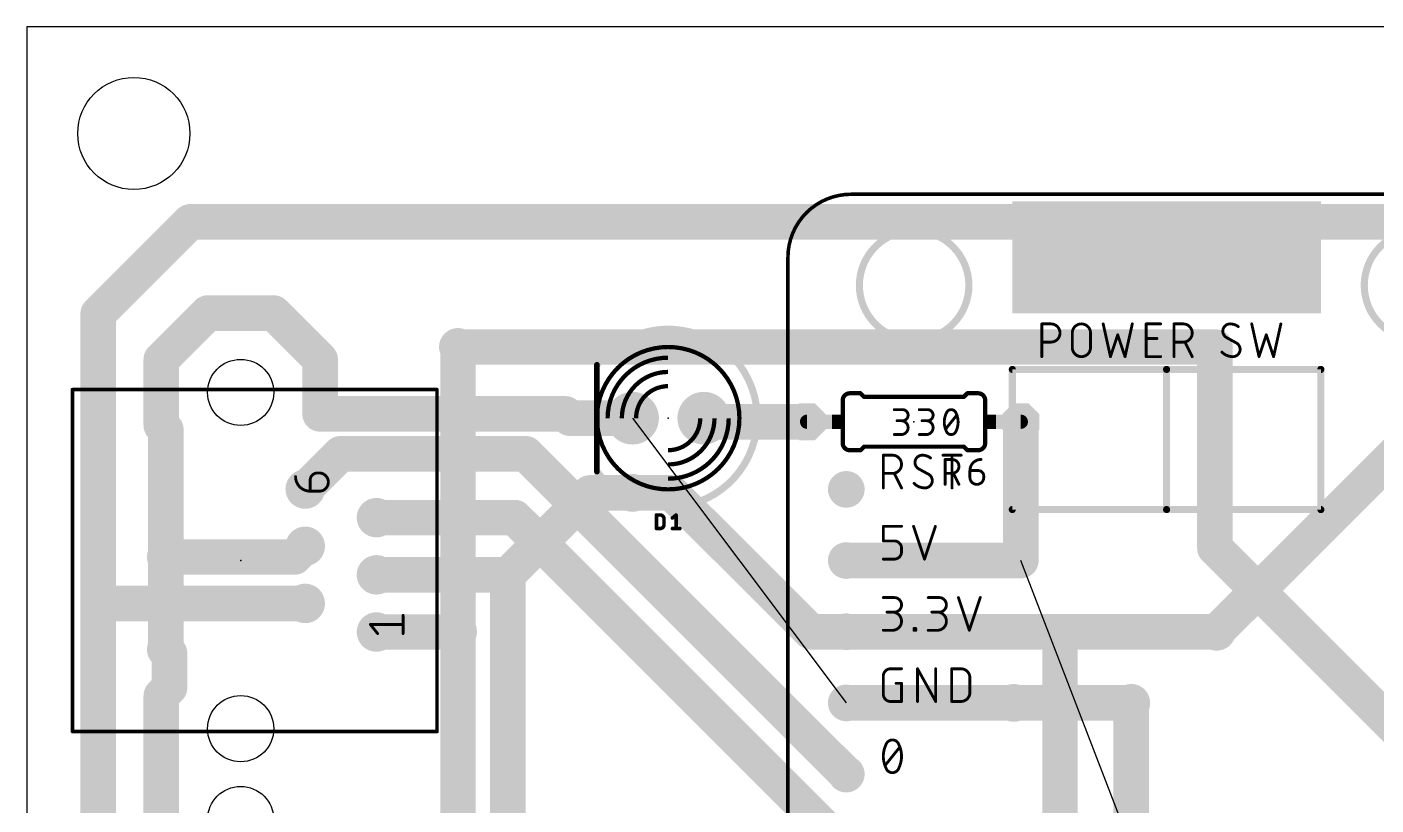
# Model space of a CAD drawing. Extents: x -1.3 to 90, y -14.6 to 68.6.
# Drawn here: x -1.27 to 46.83, y 40.81 to 68.57 of the extents above; entities that cross this region are included whole.
import ezdxf

# ---------------------------------------------------------------- set-up
doc = ezdxf.new("R2010")
doc.units = 0
for name, color, linetype in [('1', 22, 'CONTINUOUS'), ('16', 175, 'CONTINUOUS'), ('17', 82, 'CONTINUOUS'), ('18', 82, 'CONTINUOUS'), ('19', 53, 'CONTINUOUS'), ('20', 30, 'CONTINUOUS'), ('21', 253, 'CONTINUOUS'), ('22', 253, 'CONTINUOUS'), ('23', 7, 'CONTINUOUS'), ('25', 253, 'CONTINUOUS'), ('27', 253, 'CONTINUOUS'), ('51', 253, 'CONTINUOUS')]:
    doc.layers.add(name, color=color, linetype=linetype)

# ---------------------------------------------------------------- blocks, each defined once
blk = doc.blocks.new('ROUNDP')
at = {"const_width": 0.5}
blk.add_lwpolyline([(0, -0.25, 1), (0, 0.25, 1), (0, -0.25)], format="xyb", dxfattribs=at)
blk = doc.blocks.new('RECT')
blk.add_solid([(-0.5, -0.5), (0.5, -0.5), (-0.5, 0.5), (0.5, 0.5)])
blk = doc.blocks.new('OCTAGONP')
at = {"const_width": 0.5}
blk.add_lwpolyline([(-0.25, -0.1036), (-0.25, 0.1036), (-0.1036, 0.25), (0.1036, 0.25), (0.25, 0.1036), (0.25, -0.1036), (0.1036, -0.25), (-0.1036, -0.25), (-0.25, -0.1036), (-0.25, 0.1036)], dxfattribs=at)
blk = doc.blocks.new('ROUNDV')
at = {"const_width": 0.5}
blk.add_lwpolyline([(0, -0.25, 1), (0, 0.25, 1), (0, -0.25)], format="xyb", dxfattribs=at)

msp = doc.modelspace()

# ---------------------------------------------------------------- linework, layer by layer
at = {"layer": '1', "const_width": 1.27}
for points in [[(14.097, 57.15), (14.097, 46.99)], [(41.148, 46.99), (47.752, 53.594)], [(18.796, 51.943), (15.875, 49.022)], [(20.32, 51.943), (18.796, 51.943)], [(3.683, 49.657), (3.683, 46.355)], [(33.909, 44.45), (38.1, 44.45)]]:
    msp.add_lwpolyline(points, dxfattribs=at)
at = {"layer": '1', "const_width": 0.635}
for points in [[(14.4145, 57.15, 1), (13.7795, 57.15)], [(18.796, 52.2605, 1), (18.796, 51.6255)], [(19.0205, 51.7185, 1), (18.5715, 52.1675)], [(20.32, 51.6255, 1), (20.32, 52.2605)], [(4.0005, 49.657, 1), (3.3655, 49.657)], [(15.6505, 49.2465, 1), (16.0995, 48.7975)], [(13.7795, 46.99, 1), (14.4145, 46.99)], [(40.9235, 47.2145, 1), (41.3725, 46.7655)], [(3.3655, 46.355, 1), (4.0005, 46.355)], [(33.909, 44.7675, 1), (33.909, 44.1325)], [(38.1, 44.1325, 1), (38.1, 44.7675)]]:
    msp.add_lwpolyline(points, format="xyb", dxfattribs=at)
at = {"layer": '16', "const_width": 1.27}
for points in [[(1.27, 58.3367), (4.5501, 61.6169)], [(4.5501, 61.6169), (59.6681, 61.6169)], [(1.27, 48), (1.27, 58.3367)], [(3.519, 56.7026), (5.1774, 58.361)], [(5.1774, 58.361), (7.5226, 58.361)], [(7.5226, 58.361), (9.181, 56.7026)], [(14.097, 57.15), (41.0845, 57.15)], [(41.0845, 57.15), (41.0845, 49.9745)], [(3.519, 54.3574), (3.519, 56.7026)], [(9.181, 56.7026), (9.181, 54.7624)], [(9.181, 54.7624), (17.9324, 54.7624)], [(17.9324, 54.7624), (18.0848, 54.61)], [(3.683, 54.1934), (3.519, 54.3574)], [(18.0848, 54.61), (20.32, 54.61)], [(22.86, 54.61), (22.86, 54.483)], [(22.86, 54.483), (26.543, 54.483)], [(34.163, 54.483), (34.163, 49.53)], [(3.683, 49.657), (3.683, 54.1934)], [(8.65, 52.08), (9.91, 53.34)], [(9.91, 53.34), (16.51, 53.34)], [(16.51, 53.34), (27.94, 41.91)], [(20.32, 51.943), (21.717, 51.943)], [(21.717, 51.943), (26.67, 46.99)], [(11.19, 51.06), (16.123, 51.06)], [(16.123, 51.06), (27.813, 39.37)], [(8.267, 49.657), (8.65, 50.04)], [(41.0845, 49.9745), (49.149, 41.91)], [(3.683, 49.657), (8.267, 49.657)], [(34.163, 49.53), (27.94, 49.53)], [(11.19, 49.02), (15.873, 49.02)], [(15.873, 49.02), (15.875, 49.022)], [(15.875, 49.022), (15.875, 40.132)], [(1.27, 32.76), (1.27, 48)], [(1.27, 48), (8.65, 48)], [(13.96, 46.98), (13.97, 46.99)], [(13.97, 46.99), (14.097, 46.99)], [(14.097, 46.99), (14.097, 39.751)], [(26.67, 46.99), (27.94, 46.99)], [(27.94, 46.99), (35.56, 46.99)], [(35.56, 46.99), (41.148, 46.99)], [(35.56, 46.99), (35.56, 34.29)], [(11.19, 46.98), (13.96, 46.98)], [(3.81, 46.228), (3.683, 46.355)], [(3.81, 44.9936), (3.81, 46.228)], [(3.519, 44.7026), (3.81, 44.9936)], [(3.519, 39.1174), (3.519, 44.7026)], [(27.94, 44.45), (33.909, 44.45)], [(38.1, 44.45), (38.1, 34.29)]]:
    msp.add_lwpolyline(points, dxfattribs=at)
at = {"layer": '16', "const_width": 0.635}
for points in [[(4.5501, 61.9344, 1), (4.5501, 61.2994)], [(4.7747, 61.3923, 1), (4.3256, 61.8414)], [(1.5875, 58.3367, 1), (0.9525, 58.3367)], [(1.0455, 58.5612, 1), (1.4945, 58.1122)], [(5.1774, 58.6785, 1), (5.1774, 58.0435)], [(5.4019, 58.1365, 1), (4.9528, 58.5855)], [(7.7472, 58.5855, 1), (7.2981, 58.1365)], [(7.5226, 58.0435, 1), (7.5226, 58.6785)], [(14.097, 57.4675, 1), (14.097, 56.8325)], [(41.402, 57.15, 1), (40.767, 57.15)], [(41.0845, 56.8325, 1), (41.0845, 57.4675)], [(3.8365, 56.7026, 1), (3.2015, 56.7026)], [(3.2945, 56.9272, 1), (3.7435, 56.4781)], [(9.4985, 56.7026, 1), (8.8635, 56.7026)], [(8.9565, 56.4781, 1), (9.4055, 56.9272)], [(9.181, 55.0799, 1), (9.181, 54.4449)], [(18.1569, 54.9869, 1), (17.7079, 54.5379)], [(17.9324, 54.4449, 1), (17.9324, 55.0799)], [(3.7435, 54.5819, 1), (3.2945, 54.1328)], [(8.8635, 54.7624, 1), (9.4985, 54.7624)], [(18.0848, 54.9275, 1), (18.0848, 54.2925)], [(17.8603, 54.3855, 1), (18.3093, 54.8345)], [(20.32, 54.2925, 1), (20.32, 54.9275)], [(23.1775, 54.61, 1), (22.5425, 54.61)], [(22.86, 54.8005, 1), (22.86, 54.1655)], [(26.543, 54.1655, 1), (26.543, 54.8005)], [(34.4805, 54.483, 1), (33.8455, 54.483)], [(3.2015, 54.3574, 1), (3.8365, 54.3574)], [(4.0005, 54.1934, 1), (3.3655, 54.1934)], [(3.4585, 53.9688, 1), (3.9075, 54.4179)], [(22.5425, 54.483, 1), (23.1775, 54.483)], [(9.91, 53.6575, 1), (9.91, 53.0225)], [(10.1345, 53.1155, 1), (9.6855, 53.5645)], [(16.7345, 53.5645, 1), (16.2855, 53.1155)], [(16.51, 53.0225, 1), (16.51, 53.6575)], [(8.4255, 52.3045, 1), (8.8745, 51.8555)], [(20.32, 52.2605, 1), (20.32, 51.6255)], [(21.9415, 52.1675, 1), (21.4925, 51.7185)], [(21.717, 51.6255, 1), (21.717, 52.2605)], [(11.19, 51.3775, 1), (11.19, 50.7425)], [(16.3475, 51.2845, 1), (15.8985, 50.8355)], [(16.123, 50.7425, 1), (16.123, 51.3775)], [(8.8745, 49.8155, 1), (8.4255, 50.2645)], [(41.309, 50.199, 1), (40.86, 49.75)], [(3.683, 49.9745, 1), (3.683, 49.3395)], [(8.0425, 49.8815, 1), (8.4915, 49.4325)], [(8.267, 49.3395, 1), (8.267, 49.9745)], [(27.94, 49.8475, 1), (27.94, 49.2125)], [(34.163, 49.2125, 1), (34.163, 49.8475)], [(40.767, 49.9745, 1), (41.402, 49.9745)], [(3.3655, 49.657, 1), (4.0005, 49.657)], [(11.19, 49.3375, 1), (11.19, 48.7025)], [(15.6485, 49.2445, 1), (16.0975, 48.7955)], [(16.1925, 49.022, 1), (15.5575, 49.022)], [(16.0995, 48.7975, 1), (15.6505, 49.2465)], [(15.873, 48.7025, 1), (15.873, 49.3375)], [(33.8455, 49.53, 1), (34.4805, 49.53)], [(1.5875, 48, 1), (0.9525, 48)], [(1.27, 48.3175, 1), (1.27, 47.6825)], [(8.65, 47.6825, 1), (8.65, 48.3175)], [(0.9525, 48, 1), (1.5875, 48)], [(13.97, 47.3075, 1), (13.97, 46.6725)], [(14.1945, 46.7655, 1), (13.7455, 47.2145)], [(14.4145, 46.99, 1), (13.7795, 46.99)], [(14.097, 46.6725, 1), (14.097, 47.3075)], [(26.67, 47.3075, 1), (26.67, 46.6725)], [(27.94, 47.3075, 1), (27.94, 46.6725)], [(27.94, 46.6725, 1), (27.94, 47.3075)], [(35.56, 47.3075, 1), (35.56, 46.6725)], [(35.8775, 46.99, 1), (35.2425, 46.99)], [(35.56, 46.6725, 1), (35.56, 47.3075)], [(41.148, 46.6725, 1), (41.148, 47.3075)], [(11.19, 47.2975, 1), (11.19, 46.6625)], [(13.7355, 47.2045, 1), (14.1845, 46.7555)], [(13.96, 46.6625, 1), (13.96, 47.2975)], [(26.4455, 46.7655, 1), (26.8945, 47.2145)], [(3.9075, 46.5795, 1), (3.4585, 46.1305)], [(4.1275, 46.228, 1), (3.4925, 46.228)], [(3.5855, 46.0035, 1), (4.0345, 46.4525)], [(3.8365, 44.7026, 1), (3.2015, 44.7026)], [(3.2945, 44.9272, 1), (3.7435, 44.4781)], [(3.4925, 44.9936, 1), (4.1275, 44.9936)], [(4.0345, 44.7691, 1), (3.5855, 45.2182)], [(27.94, 44.7675, 1), (27.94, 44.1325)], [(33.909, 44.1325, 1), (33.909, 44.7675)], [(38.4175, 44.45, 1), (37.7825, 44.45)], [(27.7155, 41.6855, 1), (28.1645, 42.1345)]]:
    msp.add_lwpolyline(points, format="xyb", dxfattribs=at)
at = {"layer": '19'}
for p, q in [((20.32, 54.61), (27.94, 44.45)), ((50.8, 6.35), (34.163, 49.53))]:
    msp.add_line(p, q, dxfattribs=at)
at = {"layer": '20'}
for p, q in [((89.84, 68.57), (-1.27, 68.57)), ((-1.27, 68.57), (-1.27, -12.7))]:
    msp.add_line(p, q, dxfattribs=at)
for centre, radius in [((2.54, 64.77), 2), ((6.35, 55.53), 1.18), ((6.35, 43.53), 1.18), ((6.35, 40.29), 1.18)]:
    msp.add_circle(centre, radius, dxfattribs=at)
at = {"layer": '21'}
for points, const_width in [([(28.11, 62.6, 0.4142), (25.86, 60.35)], 0.127), ([(28.11, 62.6318, 1), (28.11, 62.5682)], 0.0635), ([(28.11, 62.5682, 1), (28.11, 62.6318)], 0.0635), ([(30.36, 57.3974, 1), (30.36, 61.3026, 1), (30.36, 57.3974)], 0.254), ([(48.36, 57.3974, 1), (48.36, 61.3026, 1), (48.36, 57.3974)], 0.254), ([(25.8918, 60.35, 1), (25.8283, 60.35)], 0.0635), ([(25.8283, 60.35, 1), (25.8918, 60.35)], 0.0635), ([(19.05, 52.705, 3), (19.05, 56.515)], 0.254), ([(34.9362, 57.9742, 1), (34.8854, 57.9742)], 0.0508), ([(34.9108, 57.9996, 1), (34.9108, 57.9488)], 0.0508), ([(35.2354, 57.3251, 1), (35.2354, 57.9742)], 0.1016), ([(35.2354, 57.9996, 1), (35.2354, 57.9488)], 0.0508), ([(35.2354, 57.9488, 1), (35.2354, 57.9996)], 0.0508), ([(36.6479, 57.6496, 1), (35.9988, 57.6496)], 0.1016), ([(37.1242, 57.9797, 1), (37.0746, 57.9687)], 0.0508), ([(38.1628, 57.9687, 1), (38.1132, 57.9797)], 0.0508), ([(38.6553, 57.9742, 1), (38.6045, 57.9742)], 0.0508), ([(38.6299, 57.9996, 1), (38.6299, 57.9488)], 0.0508), ([(39.1492, 57.9488, 1), (39.1492, 57.9996)], 0.0508), ([(39.651, 57.9742, 1), (39.6002, 57.9742)], 0.0508), ([(39.6256, 57.9996, 1), (39.6256, 57.9488)], 0.0508), ([(39.9502, 57.3251, 1), (39.9502, 57.9742)], 0.1016), ([(39.9502, 57.9996, 1), (39.9502, 57.9488)], 0.0508), ([(39.9502, 57.9488, 1), (39.9502, 57.9996)], 0.0508), ([(41.6249, 57.9742, 0.4142), (41.3652, 57.7146)], 0.1016), ([(41.3652, 57.7146, 0.2656), (41.495, 57.4874)], 0.1016), ([(41.3906, 57.7146, 1), (41.3398, 57.7146)], 0.0508), ([(41.3398, 57.7146, 1), (41.3906, 57.7146)], 0.0508), ([(41.917, 57.8768, 0.1623), (41.6249, 57.9742)], 0.1016), ([(41.6249, 57.9996, 1), (41.6249, 57.9488)], 0.0508), ([(41.6249, 57.9488, 1), (41.6249, 57.9996)], 0.0508), ([(41.9017, 57.8565, 1), (41.9322, 57.8972)], 0.0508), ([(42.4201, 57.9797, 1), (42.3705, 57.9687)], 0.0508), ([(43.4587, 57.9687, 1), (43.4091, 57.9797)], 0.0508), ([(34.9108, 57.3505, 1), (34.9108, 57.2997)], 0.0508), ([(35.2354, 57.3505, 1), (35.2354, 57.2997)], 0.0508), ([(35.2354, 57.2997, 1), (35.2354, 57.3505)], 0.0508), ([(36.0242, 57.6496, 1), (35.9734, 57.6496)], 0.0508), ([(35.9734, 57.6496, 1), (36.0242, 57.6496)], 0.0508), ([(36.6733, 57.6496, 1), (36.6225, 57.6496)], 0.0508), ([(36.6225, 57.6496, 1), (36.6733, 57.6496)], 0.0508), ([(37.6428, 57.5928, 1), (37.5946, 57.5767)], 0.0508), ([(37.6428, 57.5767, 1), (37.5946, 57.5928)], 0.0508), ([(38.6299, 57.4803, 1), (38.6299, 57.4295)], 0.0508), ([(39.0194, 57.4295, 1), (39.0194, 57.4803)], 0.0508), ([(39.6256, 57.3505, 1), (39.6256, 57.2997)], 0.0508), ([(39.9502, 57.3505, 1), (39.9502, 57.2997)], 0.0508), ([(39.9502, 57.2997, 1), (39.9502, 57.3505)], 0.0508), ([(40.0378, 57.3364, 1), (39.9924, 57.3137)], 0.0508), ([(41.5072, 57.5097, 1), (41.4829, 57.4651)], 0.0508), ([(41.4821, 57.4655, 1), (41.5079, 57.5092)], 0.0508), ([(41.9819, 57.0654, 0.2656), (41.852, 57.2926)], 0.1016), ([(41.8649, 57.3145, 1), (41.8391, 57.2707)], 0.0508), ([(41.8399, 57.2703, 1), (41.8642, 57.3149)], 0.0508), ([(42.9387, 57.5928, 1), (42.8905, 57.5767)], 0.0508), ([(42.9387, 57.5767, 1), (42.8905, 57.5928)], 0.0508), ([(21.59, 52.07, 1), (21.59, 57.15, 1), (21.59, 52.07)], 0.1524), ([(34.8854, 56.8058, 1), (34.9362, 56.8058)], 0.0508), ([(35.9988, 57.1304, 1), (36.6479, 57.1304)], 0.1016), ([(36.0242, 57.1304, 1), (35.9734, 57.1304)], 0.0508), ([(35.9734, 57.1304, 1), (36.0242, 57.1304)], 0.0508), ([(36.6733, 57.1304, 1), (36.6225, 57.1304)], 0.0508), ([(36.6225, 57.1304, 1), (36.6733, 57.1304)], 0.0508), ([(37.335, 56.8138, 1), (37.3832, 56.7978)], 0.0508), ([(37.3343, 56.8003, 1), (37.3839, 56.8113)], 0.0508), ([(37.8536, 56.8113, 1), (37.9032, 56.8003)], 0.0508), ([(37.8543, 56.7978, 1), (37.9025, 56.8138)], 0.0508), ([(38.6299, 56.8312, 1), (38.6299, 56.7804)], 0.0508), ([(38.6045, 56.8058, 1), (38.6553, 56.8058)], 0.0508), ([(39.1492, 56.7804, 1), (39.1492, 56.8312)], 0.0508), ([(39.6002, 56.8058, 1), (39.651, 56.8058)], 0.0508), ([(40.252, 56.7944, 1), (40.2974, 56.8172)], 0.0508), ([(41.3508, 56.986, 1), (41.3147, 56.9502)], 0.0508), ([(41.3328, 56.9681, 0.2), (41.7222, 56.8058)], 0.1016), ([(41.7222, 56.8058, 0.4142), (41.9819, 57.0654)], 0.1016), ([(41.7222, 56.8312, 1), (41.7222, 56.7804)], 0.0508), ([(41.7222, 56.7804, 1), (41.7222, 56.8312)], 0.0508), ([(42.0073, 57.0654, 1), (41.9565, 57.0654)], 0.0508), ([(41.9565, 57.0654, 1), (42.0073, 57.0654)], 0.0508), ([(42.6309, 56.8138, 1), (42.6791, 56.7978)], 0.0508), ([(42.6302, 56.8003, 1), (42.6798, 56.8113)], 0.0508), ([(43.1495, 56.8113, 1), (43.199, 56.8003)], 0.0508), ([(43.1502, 56.7978, 1), (43.1983, 56.8138)], 0.0508), ([(19.1008, 56.515, 1), (18.9992, 56.515)], 0.1016), ([(33.9235, 56.35, 1), (33.7965, 56.35)], 0.127), ([(33.86, 56.4135, 1), (33.86, 56.2865)], 0.127), ([(39.4235, 56.35, 1), (39.2965, 56.35)], 0.127), ([(39.36, 56.4135, 1), (39.36, 56.2865)], 0.127), ([(39.36, 56.2865, 1), (39.36, 56.4135)], 0.127), ([(44.9235, 56.35, 1), (44.7965, 56.35)], 0.127), ([(44.86, 56.2865, 1), (44.86, 56.4135)], 0.127), ([(0.35, 55.6618, 1), (0.35, 55.5983)], 0.0635), ([(0.3818, 55.63, 1), (0.3183, 55.63)], 0.0635), ([(13.3818, 55.63, 1), (13.3183, 55.63)], 0.0635), ([(13.35, 55.5983, 1), (13.35, 55.6618)], 0.0635), ([(28.067, 55.499, 0.4142), (27.813, 55.245)], 0.1524), ([(27.8511, 55.245, 1), (27.7749, 55.245)], 0.0762), ([(28.067, 55.5371, 1), (28.067, 55.4609)], 0.0762), ([(28.067, 55.4609, 1), (28.067, 55.5371)], 0.0762), ([(28.4749, 55.5259, 1), (28.4211, 55.4721)], 0.0762), ([(28.448, 55.4609, 1), (28.448, 55.5371)], 0.0762), ([(28.575, 55.4101, 1), (28.575, 55.3339)], 0.0762), ([(28.5481, 55.3451, 1), (28.6019, 55.3989)], 0.0762), ([(32.1041, 55.3989, 1), (32.1579, 55.3451)], 0.0762), ([(32.131, 55.3339, 1), (32.131, 55.4101)], 0.0762), ([(32.258, 55.5371, 1), (32.258, 55.4609)], 0.0762), ([(32.2849, 55.4721, 1), (32.2311, 55.5259)], 0.0762), ([(32.893, 55.245, 0.4142), (32.639, 55.499)], 0.1524), ([(32.639, 55.5371, 1), (32.639, 55.4609)], 0.0762), ([(32.639, 55.4609, 1), (32.639, 55.5371)], 0.0762), ([(32.9311, 55.245, 1), (32.8549, 55.245)], 0.0762), ([(27.7749, 55.245, 1), (27.8511, 55.245)], 0.0762), ([(32.8549, 55.245, 1), (32.9311, 55.245)], 0.0762), ([(27.813, 53.721, 0.4142), (28.067, 53.467)], 0.1524), ([(27.8511, 53.721, 1), (27.7749, 53.721)], 0.0762), ([(27.7749, 53.721, 1), (27.8511, 53.721)], 0.0762), ([(28.067, 53.5051, 1), (28.067, 53.4289)], 0.0762), ([(28.067, 53.4289, 1), (28.067, 53.5051)], 0.0762), ([(28.4211, 53.4939, 1), (28.4749, 53.4401)], 0.0762), ([(28.448, 53.4289, 1), (28.448, 53.5051)], 0.0762), ([(28.575, 53.6321, 1), (28.575, 53.5559)], 0.0762), ([(28.6019, 53.5671, 1), (28.5481, 53.6209)], 0.0762), ([(32.1579, 53.6209, 1), (32.1041, 53.5671)], 0.0762), ([(32.131, 53.5559, 1), (32.131, 53.6321)], 0.0762), ([(32.258, 53.5051, 1), (32.258, 53.4289)], 0.0762), ([(32.2311, 53.4401, 1), (32.2849, 53.4939)], 0.0762), ([(32.639, 53.467, 0.4142), (32.893, 53.721)], 0.1524), ([(32.639, 53.5051, 1), (32.639, 53.4289)], 0.0762), ([(32.639, 53.4289, 1), (32.639, 53.5051)], 0.0762), ([(32.9311, 53.721, 1), (32.8549, 53.721)], 0.0762), ([(32.8549, 53.721, 1), (32.9311, 53.721)], 0.0762), ([(29.2862, 53.2892, 1), (29.2354, 53.2892)], 0.0508), ([(29.2608, 53.3146, 1), (29.2608, 53.2638)], 0.0508), ([(29.5854, 52.6401, 1), (29.5854, 53.2892)], 0.1016), ([(29.5854, 53.3146, 1), (29.5854, 53.2638)], 0.0508), ([(29.5854, 53.2638, 1), (29.5854, 53.3146)], 0.0508), ([(30.6504, 53.2892, 0.4142), (30.3908, 53.0296)], 0.1016), ([(30.3908, 53.0296, 0.2656), (30.5206, 52.8024)], 0.1016), ([(30.4162, 53.0296, 1), (30.3654, 53.0296)], 0.0508), ([(30.3654, 53.0296, 1), (30.4162, 53.0296)], 0.0508), ([(30.9425, 53.1918, 0.1623), (30.6504, 53.2892)], 0.1016), ([(30.6504, 53.3146, 1), (30.6504, 53.2638)], 0.0508), ([(30.6504, 53.2638, 1), (30.6504, 53.3146)], 0.0508), ([(30.9273, 53.1715, 1), (30.9578, 53.2122)], 0.0508), ([(31.387, 53.3146, 1), (31.387, 53.2638)], 0.0508), ([(31.737, 53.2892, 1), (31.6862, 53.2892)], 0.0508), ([(32.0361, 53.2638, 1), (32.0361, 53.3146)], 0.0508), ([(18.9992, 52.705, 1), (19.1008, 52.705)], 0.1016), ([(29.2608, 52.6655, 1), (29.2608, 52.6147)], 0.0508), ([(29.5854, 52.6655, 1), (29.5854, 52.6147)], 0.0508), ([(29.5854, 52.6147, 1), (29.5854, 52.6655)], 0.0508), ([(29.673, 52.6514, 1), (29.6275, 52.6287)], 0.0508), ([(30.5328, 52.8247, 1), (30.5084, 52.7801)], 0.0508), ([(30.5077, 52.7805, 1), (30.5335, 52.8242)], 0.0508), ([(30.7478, 52.1208, 0.4142), (31.0074, 52.3804)], 0.1016), ([(31.0074, 52.3804, 0.2656), (30.8776, 52.6076)], 0.1016), ([(30.8905, 52.6295, 1), (30.8647, 52.5857)], 0.0508), ([(30.8655, 52.5853, 1), (30.8898, 52.6299)], 0.0508), ([(31.0328, 52.3804, 1), (30.982, 52.3804)], 0.0508), ([(29.2354, 52.1208, 1), (29.2862, 52.1208)], 0.0508), ([(29.8872, 52.1094, 1), (29.9326, 52.1322)], 0.0508), ([(30.3583, 52.2831, 0.2), (30.7478, 52.1208)], 0.1016), ([(30.3764, 52.301, 1), (30.3403, 52.2652)], 0.0508), ([(30.7478, 52.1462, 1), (30.7478, 52.0954)], 0.0508), ([(30.7478, 52.0954, 1), (30.7478, 52.1462)], 0.0508), ([(30.982, 52.3804, 1), (31.0328, 52.3804)], 0.0508), ([(31.6862, 52.1208, 1), (31.737, 52.1208)], 0.0508), ([(33.86, 51.4135, 1), (33.86, 51.2865)], 0.127), ([(39.36, 51.4135, 1), (39.36, 51.2865)], 0.127), ([(39.36, 51.2865, 1), (39.36, 51.4135)], 0.127), ([(44.86, 51.2865, 1), (44.86, 51.4135)], 0.127), ([(33.7965, 51.35, 1), (33.9235, 51.35)], 0.127), ([(39.2965, 51.35, 1), (39.4235, 51.35)], 0.127), ([(44.7965, 51.35, 1), (44.9235, 51.35)], 0.127), ([(29.2862, 50.7492, 1), (29.2354, 50.7492)], 0.0508), ([(29.2608, 50.7746, 1), (29.2608, 50.7238)], 0.0508), ([(29.9099, 50.7238, 1), (29.9099, 50.7746)], 0.0508), ([(30.363, 50.7572, 1), (30.3148, 50.7412)], 0.0508), ([(31.1419, 50.7412, 1), (31.0937, 50.7572)], 0.0508), ([(29.2608, 50.2553, 1), (29.2608, 50.2045)], 0.0508), ([(29.2354, 50.2299, 1), (29.2862, 50.2299)], 0.0508), ([(29.9099, 49.9703, 0.4142), (29.6503, 50.2299)], 0.1016), ([(29.6503, 50.2553, 1), (29.6503, 50.2045)], 0.0508), ([(29.6503, 50.2045, 1), (29.6503, 50.2553)], 0.0508), ([(29.9353, 49.9703, 1), (29.8845, 49.9703)], 0.0508), ([(29.2608, 49.6062, 1), (29.2608, 49.5554)], 0.0508), ([(29.6503, 49.5808, 0.4142), (29.9099, 49.8404)], 0.1016), ([(29.6503, 49.6062, 1), (29.6503, 49.5554)], 0.0508), ([(29.6503, 49.5554, 1), (29.6503, 49.6062)], 0.0508), ([(29.8845, 49.9703, 1), (29.9353, 49.9703)], 0.0508), ([(29.9353, 49.8404, 1), (29.8845, 49.8404)], 0.0508), ([(29.8845, 49.8404, 1), (29.9353, 49.8404)], 0.0508), ([(30.7043, 49.5888, 1), (30.7524, 49.5728)], 0.0508), ([(30.7043, 49.5728, 1), (30.7524, 49.5888)], 0.0508), ([(29.2608, 48.2346, 1), (29.2608, 48.1838)], 0.0508), ([(29.6503, 47.6899, 1), (29.6503, 48.2092)], 0.1016), ([(29.6503, 48.2346, 1), (29.6503, 48.1838)], 0.0508), ([(29.6503, 48.1838, 1), (29.6503, 48.2346)], 0.0508), ([(30.861, 48.2346, 1), (30.861, 48.1838)], 0.0508), ([(31.2505, 47.6899, 1), (31.2505, 48.2092)], 0.1016), ([(31.2505, 48.2346, 1), (31.2505, 48.1838)], 0.0508), ([(31.2505, 48.1838, 1), (31.2505, 48.2346)], 0.0508), ([(31.9632, 48.2172, 1), (31.915, 48.2012)], 0.0508), ([(32.7421, 48.2012, 1), (32.6939, 48.2172)], 0.0508), ([(29.3906, 47.7153, 1), (29.3906, 47.6645)], 0.0508), ([(29.5854, 47.0408, 1), (29.5854, 47.6899)], 0.1016), ([(29.5854, 47.7153, 1), (29.5854, 47.6645)], 0.0508), ([(29.6503, 47.7153, 1), (29.6503, 47.6645)], 0.0508), ([(29.6503, 47.6645, 1), (29.6503, 47.7153)], 0.0508), ([(30.9908, 47.7153, 1), (30.9908, 47.6645)], 0.0508), ([(31.1855, 47.0408, 1), (31.1855, 47.6899)], 0.1016), ([(31.1855, 47.7153, 1), (31.1855, 47.6645)], 0.0508), ([(31.2505, 47.7153, 1), (31.2505, 47.6645)], 0.0508), ([(31.2505, 47.6645, 1), (31.2505, 47.7153)], 0.0508), ([(30.3784, 47.1057, 1), (30.3276, 47.1057)], 0.0508), ([(30.353, 47.1311, 1), (30.353, 47.0803)], 0.0508), ([(30.4433, 47.1057, 1), (30.3925, 47.1057)], 0.0508), ([(30.4179, 47.0803, 1), (30.4179, 47.1311)], 0.0508), ([(29.2608, 47.0662, 1), (29.2608, 47.0154)], 0.0508), ([(29.5854, 47.0662, 1), (29.5854, 47.0154)], 0.0508), ([(29.5854, 47.0154, 1), (29.5854, 47.0662)], 0.0508), ([(30.353, 47.0662, 1), (30.353, 47.0154)], 0.0508), ([(30.3276, 47.0408, 1), (30.3784, 47.0408)], 0.0508), ([(30.3925, 47.0408, 1), (30.4433, 47.0408)], 0.0508), ([(30.4179, 47.0154, 1), (30.4179, 47.0662)], 0.0508), ([(30.861, 47.0662, 1), (30.861, 47.0154)], 0.0508), ([(31.1855, 47.0662, 1), (31.1855, 47.0154)], 0.0508), ([(31.1855, 47.0154, 1), (31.1855, 47.0662)], 0.0508), ([(32.3045, 47.0488, 1), (32.3526, 47.0328)], 0.0508), ([(32.3045, 47.0328, 1), (32.3526, 47.0488)], 0.0508), ([(29.5204, 45.6692, 0.4142), (29.2608, 45.4096)], 0.1016), ([(29.5204, 45.6946, 1), (29.5204, 45.6438)], 0.0508), ([(29.5204, 45.6438, 1), (29.5204, 45.6946)], 0.0508), ([(29.9099, 45.6438, 1), (29.9099, 45.6946)], 0.0508), ([(30.5054, 45.6692, 1), (30.4546, 45.6692)], 0.0508), ([(30.5022, 45.6815, 1), (30.4578, 45.6569)], 0.0508), ([(31.1545, 45.6692, 1), (31.1037, 45.6692)], 0.0508), ([(31.7246, 45.6692, 1), (31.6738, 45.6692)], 0.0508), ([(31.6992, 45.6946, 1), (31.6992, 45.6438)], 0.0508), ([(32.3483, 45.3446, 0.4142), (32.0237, 45.6692)], 0.1016), ([(32.0237, 45.6946, 1), (32.0237, 45.6438)], 0.0508), ([(32.0237, 45.6438, 1), (32.0237, 45.6946)], 0.0508), ([(29.2862, 45.4096, 1), (29.2354, 45.4096)], 0.0508), ([(29.2354, 45.4096, 1), (29.2862, 45.4096)], 0.0508), ([(32.3737, 45.3446, 1), (32.3229, 45.3446)], 0.0508), ([(32.3229, 45.3446, 1), (32.3737, 45.3446)], 0.0508), ([(29.2608, 44.7604, 0.4142), (29.5204, 44.5008)], 0.1016), ([(29.2862, 44.7604, 1), (29.2354, 44.7604)], 0.0508), ([(29.2354, 44.7604, 1), (29.2862, 44.7604)], 0.0508), ([(29.7152, 45.1753, 1), (29.7152, 45.1245)], 0.0508), ([(29.9353, 45.1499, 1), (29.8845, 45.1499)], 0.0508), ([(29.9099, 45.1245, 1), (29.9099, 45.1753)], 0.0508), ([(32.0237, 44.5008, 0.4142), (32.3483, 44.8254)], 0.1016), ([(32.3737, 44.8254, 1), (32.3229, 44.8254)], 0.0508), ([(32.3229, 44.8254, 1), (32.3737, 44.8254)], 0.0508), ([(29.5204, 44.5262, 1), (29.5204, 44.4754)], 0.0508), ([(29.5204, 44.4754, 1), (29.5204, 44.5262)], 0.0508), ([(29.8845, 44.5008, 1), (29.9353, 44.5008)], 0.0508), ([(29.9099, 44.4754, 1), (29.9099, 44.5262)], 0.0508), ([(30.4546, 44.5008, 1), (30.5054, 44.5008)], 0.0508), ([(31.1037, 44.5008, 1), (31.1545, 44.5008)], 0.0508), ([(31.1069, 44.4885, 1), (31.1513, 44.5131)], 0.0508), ([(31.6992, 44.5262, 1), (31.6992, 44.4754)], 0.0508), ([(31.6738, 44.5008, 1), (31.7246, 44.5008)], 0.0508), ([(32.0237, 44.5262, 1), (32.0237, 44.4754)], 0.0508), ([(32.0237, 44.4754, 1), (32.0237, 44.5262)], 0.0508), ([(0.35, 43.4618, 1), (0.35, 43.3982)], 0.0635), ([(0.3183, 43.43, 1), (0.3818, 43.43)], 0.0635), ([(13.3183, 43.43, 1), (13.3818, 43.43)], 0.0635), ([(13.35, 43.3982, 1), (13.35, 43.4618)], 0.0635), ([(29.3582, 42.9669, 0.1139), (29.2608, 42.545)], 0.1016), ([(29.3341, 42.9752, 1), (29.3822, 42.9587)], 0.0508), ([(29.5854, 43.1292, 0.3205), (29.3582, 42.9669)], 0.1016), ([(29.381, 42.9558, 1), (29.3353, 42.9781)], 0.0508), ([(29.8125, 42.9669, 0.3205), (29.5854, 43.1292)], 0.1016), ([(29.5854, 43.1546, 1), (29.5854, 43.1038)], 0.0508), ([(29.5854, 43.1038, 1), (29.5854, 43.1546)], 0.0508), ([(29.8354, 42.9781, 1), (29.7897, 42.9558)], 0.0508), ([(29.9099, 42.545, 0.1139), (29.8125, 42.9669)], 0.1016), ([(29.7885, 42.9587, 1), (29.8366, 42.9752)], 0.0508), ([(29.8648, 42.8537, 1), (29.8252, 42.8854)], 0.0508), ([(29.2608, 42.545, 0.1139), (29.3582, 42.1231)], 0.1016), ([(29.2862, 42.545, 1), (29.2354, 42.545)], 0.0508), ([(29.2354, 42.545, 1), (29.2862, 42.545)], 0.0508), ([(29.8125, 42.1231, 0.1139), (29.9099, 42.545)], 0.1016), ([(29.9353, 42.545, 1), (29.8845, 42.545)], 0.0508), ([(29.8845, 42.545, 1), (29.9353, 42.545)], 0.0508), ([(29.3059, 42.2363, 1), (29.3455, 42.2046)], 0.0508), ([(29.3822, 42.1313, 1), (29.3341, 42.1148)], 0.0508), ([(29.3582, 42.1231, 0.3205), (29.5854, 41.9608)], 0.1016), ([(29.3353, 42.1119, 1), (29.381, 42.1342)], 0.0508), ([(29.5854, 41.9608, 0.3205), (29.8125, 42.1231)], 0.1016), ([(29.5854, 41.9862, 1), (29.5854, 41.9354)], 0.0508), ([(29.5854, 41.9354, 1), (29.5854, 41.9862)], 0.0508), ([(29.7897, 42.1342, 1), (29.8354, 42.1119)], 0.0508), ([(29.8366, 42.1148, 1), (29.7885, 42.1313)], 0.0508)]:
    msp.add_lwpolyline(points, format="xyb", dxfattribs=dict(at, const_width=const_width))
for points, const_width in [([(28.11, 62.6), (49.61, 62.6)], 0.127), ([(25.86, -0.65), (25.86, 60.35)], 0.127), ([(34.9108, 56.8058), (34.9108, 57.9742)], 0.1016), ([(34.9108, 57.9742), (35.2354, 57.9742)], 0.1016), ([(37.0994, 57.9742), (37.3591, 56.8058)], 0.1016), ([(37.8784, 56.8058), (38.138, 57.9742)], 0.1016), ([(38.6299, 56.8058), (38.6299, 57.9742)], 0.1016), ([(38.6299, 57.9742), (39.1492, 57.9742)], 0.1016), ([(39.6256, 56.8058), (39.6256, 57.9742)], 0.1016), ([(39.6256, 57.9742), (39.9502, 57.9742)], 0.1016), ([(42.3953, 57.9742), (42.655, 56.8058)], 0.1016), ([(43.1743, 56.8058), (43.4339, 57.9742)], 0.1016), ([(35.2354, 57.3251), (34.9108, 57.3251)], 0.1016), ([(35.9988, 57.1304), (35.9988, 57.6496)], 0.1016), ([(36.6479, 57.6496), (36.6479, 57.1304)], 0.1016), ([(37.3591, 56.8058), (37.6187, 57.5847)], 0.1016), ([(37.6187, 57.5847), (37.8784, 56.8058)], 0.1016), ([(38.6299, 57.4549), (39.0194, 57.4549)], 0.1016), ([(39.9502, 57.3251), (39.6256, 57.3251)], 0.1016), ([(40.2747, 56.8058), (40.0151, 57.3251)], 0.1016), ([(41.852, 57.2926), (41.495, 57.4874)], 0.1016), ([(42.655, 56.8058), (42.9146, 57.5847)], 0.1016), ([(42.9146, 57.5847), (43.1743, 56.8058)], 0.1016), ([(39.1492, 56.8058), (38.6299, 56.8058)], 0.1016), ([(19.05, 56.515), (19.05, 52.705)], 0.2032), ([(33.86, 56.35), (33.86, 51.35)], 0.254), ([(39.36, 56.35), (33.86, 56.35)], 0.254), ([(39.36, 51.35), (39.36, 56.35)], 0.254), ([(39.36, 56.35), (44.86, 56.35)], 0.254), ([(44.86, 56.35), (44.86, 51.35)], 0.254), ([(0.35, 43.43), (0.35, 55.63)], 0.127), ([(0.35, 55.63), (13.35, 55.63)], 0.127), ([(13.35, 55.63), (13.35, 43.43)], 0.127), ([(27.813, 55.245), (27.813, 53.721)], 0.1524), ([(28.067, 55.499), (28.448, 55.499)], 0.1524), ([(28.575, 55.372), (28.448, 55.499)], 0.1524), ([(28.575, 55.372), (32.131, 55.372)], 0.1524), ([(32.131, 55.372), (32.258, 55.499)], 0.1524), ([(32.639, 55.499), (32.258, 55.499)], 0.1524), ([(32.893, 55.245), (32.893, 53.721)], 0.1524), ([(28.067, 53.467), (28.448, 53.467)], 0.1524), ([(28.575, 53.594), (28.448, 53.467)], 0.1524), ([(28.575, 53.594), (32.131, 53.594)], 0.1524), ([(32.131, 53.594), (32.258, 53.467)], 0.1524), ([(32.639, 53.467), (32.258, 53.467)], 0.1524), ([(29.2608, 52.1208), (29.2608, 53.2892)], 0.1016), ([(29.2608, 53.2892), (29.5854, 53.2892)], 0.1016), ([(31.387, 53.2892), (32.0361, 53.2892)], 0.1016), ([(31.7116, 52.1208), (31.7116, 53.2892)], 0.1016), ([(29.5854, 52.6401), (29.2608, 52.6401)], 0.1016), ([(29.9099, 52.1208), (29.6503, 52.6401)], 0.1016), ([(30.8776, 52.6076), (30.5206, 52.8024)], 0.1016), ([(33.86, 51.35), (39.36, 51.35)], 0.254), ([(44.86, 51.35), (39.36, 51.35)], 0.254), ([(29.2608, 50.2299), (29.2608, 50.7492)], 0.1016), ([(29.2608, 50.7492), (29.9099, 50.7492)], 0.1016), ([(30.3389, 50.7492), (30.7284, 49.5808)], 0.1016), ([(30.7284, 49.5808), (31.1178, 50.7492)], 0.1016), ([(29.6503, 50.2299), (29.2608, 50.2299)], 0.1016), ([(29.9099, 49.8404), (29.9099, 49.9703)], 0.1016), ([(29.2608, 49.5808), (29.6503, 49.5808)], 0.1016), ([(29.2608, 48.2092), (29.6503, 48.2092)], 0.1016), ([(30.861, 48.2092), (31.2505, 48.2092)], 0.1016), ([(31.9391, 48.2092), (32.3285, 47.0408)], 0.1016), ([(32.3285, 47.0408), (32.718, 48.2092)], 0.1016), ([(29.6503, 47.6899), (29.3906, 47.6899)], 0.1016), ([(31.2505, 47.6899), (30.9908, 47.6899)], 0.1016), ([(30.353, 47.0408), (30.353, 47.1057)], 0.1016), ([(30.353, 47.1057), (30.4179, 47.1057)], 0.1016), ([(30.4179, 47.1057), (30.4179, 47.0408)], 0.1016), ([(29.2608, 47.0408), (29.5854, 47.0408)], 0.1016), ([(30.4179, 47.0408), (30.353, 47.0408)], 0.1016), ([(30.861, 47.0408), (31.1855, 47.0408)], 0.1016), ([(29.5204, 45.6692), (29.9099, 45.6692)], 0.1016), ([(30.48, 44.5008), (30.48, 45.6692)], 0.1016), ([(30.48, 45.6692), (31.1291, 44.5008)], 0.1016), ([(31.1291, 44.5008), (31.1291, 45.6692)], 0.1016), ([(31.6992, 44.5008), (31.6992, 45.6692)], 0.1016), ([(31.6992, 45.6692), (32.0237, 45.6692)], 0.1016), ([(29.2608, 44.7604), (29.2608, 45.4096)], 0.1016), ([(32.3483, 45.3446), (32.3483, 44.8254)], 0.1016), ([(29.7152, 45.1499), (29.9099, 45.1499)], 0.1016), ([(29.9099, 45.1499), (29.9099, 44.5008)], 0.1016), ([(29.9099, 44.5008), (29.5204, 44.5008)], 0.1016), ([(32.0237, 44.5008), (31.6992, 44.5008)], 0.1016), ([(13.35, 43.43), (0.35, 43.43)], 0.127), ([(29.3257, 42.2204), (29.845, 42.8696)], 0.1016)]:
    msp.add_lwpolyline(points, dxfattribs=dict(at, const_width=const_width))
at = {"layer": '22', "const_width": 0.2032}
msp.add_lwpolyline([(19.05, 56.515), (19.05, 52.705)], dxfattribs=at)
at = {"layer": '22', "const_width": 0.1016}
for points in [[(19.1008, 56.515, 1), (18.9992, 56.515)], [(18.9992, 52.705, 1), (19.1008, 52.705)]]:
    msp.add_lwpolyline(points, format="xyb", dxfattribs=at)
at = {"layer": '23'}
for p in [(21.59, 54.61), (30.353, 54.483), (6.35, 49.53)]:
    msp.add_point(p, dxfattribs=at)
at = {"layer": '25'}
for points, const_width in [([(31.4633, 52.2478), (31.4633, 53.1368)], 0.1016), ([(31.4633, 53.1368), (31.7103, 53.1368)], 0.1016), ([(31.7103, 52.6429), (31.4633, 52.6429)], 0.1016), ([(31.9572, 52.2478), (31.7597, 52.6429)], 0.1016), ([(32.3483, 52.7417), (32.6446, 52.7417)], 0.1016), ([(32.3483, 52.4947), (32.3483, 52.7417)], 0.1016), ([(32.8422, 52.5441), (32.8422, 52.4947)], 0.1016), ([(21.1725, 50.673), (21.1725, 51.1556)], 0.127), ([(21.1725, 51.1556), (21.3065, 51.1556)], 0.127), ([(21.4406, 51.0215), (21.4406, 50.8071)], 0.127), ([(21.7394, 51.0484), (21.8735, 51.1556)], 0.127), ([(21.8735, 51.1556), (21.8735, 50.673)], 0.127), ([(21.3065, 50.673), (21.1725, 50.673)], 0.127), ([(21.7394, 50.673), (22.0075, 50.673)], 0.127)]:
    msp.add_lwpolyline(points, dxfattribs=dict(at, const_width=const_width))
for points, const_width in [([(31.4887, 53.1368, 1), (31.4379, 53.1368)], 0.0508), ([(31.4633, 53.1622, 1), (31.4633, 53.1114)], 0.0508), ([(31.7103, 52.6429, 1), (31.7103, 53.1368)], 0.1016), ([(31.7103, 53.1622, 1), (31.7103, 53.1114)], 0.0508), ([(31.7103, 53.1114, 1), (31.7103, 53.1622)], 0.0508), ([(32.7434, 53.1368, 0.4142), (32.3483, 52.7417)], 0.1016), ([(32.7434, 53.1114, 1), (32.7434, 53.1622)], 0.0508), ([(31.4633, 52.6683, 1), (31.4633, 52.6175)], 0.0508), ([(31.7103, 52.6683, 1), (31.7103, 52.6175)], 0.0508), ([(31.7103, 52.6175, 1), (31.7103, 52.6683)], 0.0508), ([(31.7824, 52.6543, 1), (31.7369, 52.6316)], 0.0508), ([(32.3483, 52.7671, 1), (32.3483, 52.7163)], 0.0508), ([(32.3737, 52.7417, 1), (32.3229, 52.7417)], 0.0508), ([(32.3229, 52.7417, 1), (32.3737, 52.7417)], 0.0508), ([(32.3483, 52.4947, 1), (32.8422, 52.4947)], 0.1016), ([(32.3737, 52.4947, 1), (32.3229, 52.4947)], 0.0508), ([(32.3229, 52.4947, 1), (32.3737, 52.4947)], 0.0508), ([(32.8422, 52.5441, 0.4142), (32.6446, 52.7417)], 0.1016), ([(32.6446, 52.7671, 1), (32.6446, 52.7163)], 0.0508), ([(32.6446, 52.7163, 1), (32.6446, 52.7671)], 0.0508), ([(32.8676, 52.5441, 1), (32.8168, 52.5441)], 0.0508), ([(32.8168, 52.5441, 1), (32.8676, 52.5441)], 0.0508), ([(32.8676, 52.4947, 1), (32.8168, 52.4947)], 0.0508), ([(32.8168, 52.4947, 1), (32.8676, 52.4947)], 0.0508), ([(31.4379, 52.2478, 1), (31.4887, 52.2478)], 0.0508), ([(31.9345, 52.2364, 1), (31.9799, 52.2592)], 0.0508), ([(21.2042, 51.1556, 1), (21.1407, 51.1556)], 0.0635), ([(21.1725, 51.1874, 1), (21.1725, 51.1238)], 0.0635), ([(21.4406, 51.0215, 0.4142), (21.3065, 51.1556)], 0.127), ([(21.3065, 51.1874, 1), (21.3065, 51.1238)], 0.0635), ([(21.3065, 51.1238, 1), (21.3065, 51.1874)], 0.0635), ([(21.4723, 51.0215, 1), (21.4088, 51.0215)], 0.0635), ([(21.4088, 51.0215, 1), (21.4723, 51.0215)], 0.0635), ([(21.7196, 51.0731, 1), (21.7592, 51.0236)], 0.0635), ([(21.9052, 51.1556, 1), (21.8417, 51.1556)], 0.0635), ([(21.8933, 51.1308, 1), (21.8536, 51.1804)], 0.0635), ([(21.1407, 50.673, 1), (21.2042, 50.673)], 0.0635), ([(21.1725, 50.7048, 1), (21.1725, 50.6412)], 0.0635), ([(21.3065, 50.673, 0.4142), (21.4406, 50.8071)], 0.127), ([(21.3065, 50.7047, 1), (21.3065, 50.6413)], 0.0635), ([(21.3065, 50.6412, 1), (21.3065, 50.7048)], 0.0635), ([(21.4723, 50.8071, 1), (21.4088, 50.8071)], 0.0635), ([(21.4088, 50.8071, 1), (21.4723, 50.8071)], 0.0635), ([(21.7394, 50.7048, 1), (21.7394, 50.6412)], 0.0635), ([(21.8417, 50.673, 1), (21.9052, 50.673)], 0.0635), ([(22.0075, 50.6412, 1), (22.0075, 50.7048)], 0.0635)]:
    msp.add_lwpolyline(points, format="xyb", dxfattribs=dict(at, const_width=const_width))
at = {"layer": '27', "const_width": 0.1016}
for points in [[(29.6508, 54.9148), (29.9472, 54.9148)], [(30.5424, 54.9148), (30.8387, 54.9148)], [(29.9472, 54.5197), (29.7496, 54.5197)], [(30.8387, 54.5197), (30.6412, 54.5197)], [(31.4833, 54.2234), (31.8784, 54.7172)], [(29.6508, 54.0258), (29.8978, 54.0258)], [(30.5424, 54.0258), (30.7893, 54.0258)]]:
    msp.add_lwpolyline(points, dxfattribs=at)
at = {"layer": '27'}
for points, const_width in [([(29.6508, 54.9402, 1), (29.6508, 54.8894)], 0.0508), ([(29.9472, 54.5197, 1), (29.9472, 54.9148)], 0.1016), ([(29.9472, 54.9402, 1), (29.9472, 54.8894)], 0.0508), ([(29.9472, 54.8894, 1), (29.9472, 54.9402)], 0.0508), ([(30.5424, 54.9402, 1), (30.5424, 54.8894)], 0.0508), ([(30.8387, 54.5197, 1), (30.8387, 54.9148)], 0.1016), ([(30.8387, 54.9402, 1), (30.8387, 54.8894)], 0.0508), ([(30.8387, 54.8894, 1), (30.8387, 54.9402)], 0.0508), ([(31.508, 54.7913, 0.1139), (31.4339, 54.4703)], 0.1016), ([(31.6809, 54.9148, 0.3205), (31.508, 54.7913)], 0.1016), ([(31.5308, 54.7802, 1), (31.4852, 54.8025)], 0.0508), ([(31.8537, 54.7913, 0.3205), (31.6809, 54.9148)], 0.1016), ([(31.6809, 54.9402, 1), (31.6809, 54.8894)], 0.0508), ([(31.6809, 54.8894, 1), (31.6809, 54.9402)], 0.0508), ([(31.9278, 54.4703, 0.1139), (31.8537, 54.7913)], 0.1016), ([(31.8765, 54.8025, 1), (31.8309, 54.7802)], 0.0508), ([(29.7496, 54.5451, 1), (29.7496, 54.4943)], 0.0508), ([(29.8978, 54.0258, 1), (29.8978, 54.5197)], 0.1016), ([(29.8978, 54.5451, 1), (29.8978, 54.4943)], 0.0508), ([(29.9472, 54.5451, 1), (29.9472, 54.4943)], 0.0508), ([(29.9472, 54.4943, 1), (29.9472, 54.5451)], 0.0508), ([(30.6412, 54.5451, 1), (30.6412, 54.4943)], 0.0508), ([(30.7893, 54.0258, 1), (30.7893, 54.5197)], 0.1016), ([(30.7893, 54.5451, 1), (30.7893, 54.4943)], 0.0508), ([(30.8387, 54.5451, 1), (30.8387, 54.4943)], 0.0508), ([(30.8387, 54.4943, 1), (30.8387, 54.5451)], 0.0508), ([(31.4339, 54.4703, 0.1139), (31.508, 54.1493)], 0.1016), ([(31.4593, 54.4703, 1), (31.4085, 54.4703)], 0.0508), ([(31.4085, 54.4703, 1), (31.4593, 54.4703)], 0.0508), ([(31.484, 54.7996, 1), (31.532, 54.7831)], 0.0508), ([(31.8537, 54.1493, 0.1139), (31.9278, 54.4703)], 0.1016), ([(31.8297, 54.7831, 1), (31.8777, 54.7996)], 0.0508), ([(31.8982, 54.7014, 1), (31.8586, 54.7331)], 0.0508), ([(31.9532, 54.4703, 1), (31.9024, 54.4703)], 0.0508), ([(31.9024, 54.4703, 1), (31.9532, 54.4703)], 0.0508), ([(29.6508, 54.0512, 1), (29.6508, 54.0004)], 0.0508), ([(29.8978, 54.0512, 1), (29.8978, 54.0004)], 0.0508), ([(29.8978, 54.0004, 1), (29.8978, 54.0512)], 0.0508), ([(30.5424, 54.0512, 1), (30.5424, 54.0004)], 0.0508), ([(30.7893, 54.0512, 1), (30.7893, 54.0004)], 0.0508), ([(30.7893, 54.0004, 1), (30.7893, 54.0512)], 0.0508), ([(31.4635, 54.2392, 1), (31.5031, 54.2075)], 0.0508), ([(31.508, 54.1493, 0.3205), (31.6809, 54.0258)], 0.1016), ([(31.532, 54.1575, 1), (31.484, 54.141)], 0.0508), ([(31.4852, 54.1381, 1), (31.5308, 54.1604)], 0.0508), ([(31.6809, 54.0258, 0.3205), (31.8537, 54.1493)], 0.1016), ([(31.6809, 54.0512, 1), (31.6809, 54.0004)], 0.0508), ([(31.6809, 54.0004, 1), (31.6809, 54.0512)], 0.0508), ([(31.8309, 54.1604, 1), (31.8765, 54.1381)], 0.0508), ([(31.8777, 54.141, 1), (31.8297, 54.1575)], 0.0508)]:
    msp.add_lwpolyline(points, format="xyb", dxfattribs=dict(at, const_width=const_width))
at = {"layer": '51'}
for points, const_width in [([(21.59, 56.769, 0.4142), (19.431, 54.61)], 0.1524), ([(19.1008, 56.515, 1), (18.9992, 56.515)], 0.1016), ([(21.59, 56.261, 0.4142), (19.939, 54.61)], 0.1524), ([(21.59, 55.753, 0.4142), (20.447, 54.61)], 0.1524), ([(0.35, 55.6618, 1), (0.35, 55.5983)], 0.0635), ([(0.3818, 55.63, 1), (0.3183, 55.63)], 0.0635), ([(13.3818, 55.63, 1), (13.3183, 55.63)], 0.0635), ([(13.35, 55.5983, 1), (13.35, 55.6618)], 0.0635), ([(21.59, 53.467, 0.4142), (22.733, 54.61)], 0.1524), ([(21.59, 52.959, 0.4142), (23.241, 54.61)], 0.1524), ([(21.59, 52.451, 0.4142), (23.749, 54.61)], 0.1524), ([(26.543, 54.61, 1), (26.543, 54.356)], 0.254), ([(27.432, 54.356, 1), (27.432, 54.61)], 0.254), ([(33.274, 54.61, 1), (33.274, 54.356)], 0.254), ([(34.163, 54.356, 1), (34.163, 54.61)], 0.254), ([(8.3058, 52.5244, 0.4142), (8.8251, 52.0051)], 0.1016), ([(8.3312, 52.5244, 1), (8.2804, 52.5244)], 0.0508), ([(9.0847, 52.6542, 0.4142), (8.8251, 52.3946)], 0.1016), ([(8.8505, 52.3946, 1), (8.7997, 52.3946)], 0.0508), ([(9.0847, 52.6796, 1), (9.0847, 52.6288)], 0.0508), ([(9.0847, 52.6288, 1), (9.0847, 52.6796)], 0.0508), ([(9.1496, 52.0051, 1), (9.1496, 52.6542)], 0.1016), ([(9.1496, 52.6796, 1), (9.1496, 52.6288)], 0.0508), ([(9.1496, 52.6288, 1), (9.1496, 52.6796)], 0.0508), ([(18.9992, 52.705, 1), (19.1008, 52.705)], 0.1016), ([(8.7997, 52.3946, 1), (8.8505, 52.3946)], 0.0508), ([(8.8251, 52.0305, 1), (8.8251, 51.9797)], 0.0508), ([(8.7997, 52.0051, 1), (8.8505, 52.0051)], 0.0508), ([(8.8251, 51.9797, 1), (8.8251, 52.0305)], 0.0508), ([(9.1496, 52.0305, 1), (9.1496, 51.9797)], 0.0508), ([(9.1496, 51.9797, 1), (9.1496, 52.0305)], 0.0508), ([(12.1646, 47.5742, 1), (12.1138, 47.5742)], 0.0508), ([(10.9906, 47.2655, 1), (10.951, 47.2338)], 0.0508), ([(10.9708, 47.275, 1), (10.9708, 47.2242)], 0.0508), ([(12.1392, 47.2242, 1), (12.1392, 47.275)], 0.0508), ([(11.2106, 46.9092, 1), (11.2503, 46.941)], 0.0508), ([(12.1138, 46.9251, 1), (12.1646, 46.9251)], 0.0508), ([(0.35, 43.4618, 1), (0.35, 43.3982)], 0.0635), ([(0.3183, 43.43, 1), (0.3818, 43.43)], 0.0635), ([(13.3183, 43.43, 1), (13.3818, 43.43)], 0.0635), ([(13.35, 43.3982, 1), (13.35, 43.4618)], 0.0635)]:
    msp.add_lwpolyline(points, format="xyb", dxfattribs=dict(at, const_width=const_width))
for points, const_width in [([(19.05, 56.515), (19.05, 52.705)], 0.2032), ([(0.35, 43.43), (0.35, 55.63)], 0.127), ([(0.35, 55.63), (13.35, 55.63)], 0.127), ([(13.35, 55.63), (13.35, 43.43)], 0.127), ([(26.543, 54.483), (27.432, 54.483)], 0.508), ([(34.163, 54.483), (33.274, 54.483)], 0.508), ([(8.8251, 52.0051), (8.8251, 52.3946)], 0.1016), ([(9.0847, 52.6542), (9.1496, 52.6542)], 0.1016), ([(9.1496, 52.0051), (8.8251, 52.0051)], 0.1016), ([(12.1392, 46.9251), (12.1392, 47.5742)], 0.1016), ([(11.2304, 46.9251), (10.9708, 47.2496)], 0.1016), ([(10.9708, 47.2496), (12.1392, 47.2496)], 0.1016), ([(13.35, 43.43), (0.35, 43.43)], 0.127)]:
    msp.add_lwpolyline(points, dxfattribs=dict(at, const_width=const_width))

# ---------------------------------------------------------------- block references
at = {"layer": '17'}
for name, p, xscale, yscale, rotation in [('ROUNDP', (20.32, 54.61), 1.8796, 1.8796, 180), ('ROUNDP', (20.32, 54.61), 1.8796, 1.8796, 180), ('ROUNDP', (22.86, 54.61), 1.8796, 1.8796, 180), ('ROUNDP', (22.86, 54.61), 1.8796, 1.8796, 180), ('OCTAGONP', (26.543, 54.483), 1.3208, 1.3208, 180), ('OCTAGONP', (26.543, 54.483), 1.3208, 1.3208, 180), ('OCTAGONP', (34.163, 54.483), 1.3208, 1.3208, 180), ('OCTAGONP', (34.163, 54.483), 1.3208, 1.3208, 180), ('ROUNDP', (8.65, 52.08), 1.408, 1.408, 270), ('ROUNDP', (8.65, 52.08), 1.408, 1.408, 270), ('ROUNDP', (11.19, 51.06), 1.408, 1.408, 270), ('ROUNDP', (11.19, 51.06), 1.408, 1.408, 270), ('ROUNDP', (8.65, 50.04), 1.408, 1.408, 270), ('ROUNDP', (8.65, 50.04), 1.408, 1.408, 270), ('ROUNDP', (11.19, 49.02), 1.408, 1.408, 270), ('ROUNDP', (11.19, 49.02), 1.408, 1.408, 270), ('ROUNDP', (8.65, 48), 1.408, 1.408, 270), ('ROUNDP', (8.65, 48), 1.408, 1.408, 270), ('ROUNDP', (11.19, 46.98), 1.408, 1.408, 270), ('ROUNDP', (11.19, 46.98), 1.408, 1.408, 270)]:
    msp.add_blockref(name, p, dxfattribs=dict(at, xscale=xscale, yscale=yscale, rotation=rotation))
at = {"layer": '17', "xscale": 1.308, "yscale": 1.308}
for p in [(27.94, 52.07), (27.94, 52.07), (27.94, 49.53), (27.94, 49.53), (27.94, 46.99), (27.94, 46.99), (27.94, 44.45), (27.94, 44.45), (27.94, 41.91), (27.94, 41.91)]:
    msp.add_blockref('ROUNDP', p, dxfattribs=at)
at = {"layer": '18', "xscale": 1.35, "yscale": 1.35}
for p in [(14.097, 57.15), (14.097, 57.15), (20.32, 51.943), (20.32, 51.943), (3.683, 49.657), (3.683, 49.657), (15.875, 49.022), (15.875, 49.022), (14.097, 46.99), (14.097, 46.99), (41.148, 46.99), (41.148, 46.99), (3.683, 46.355), (3.683, 46.355), (33.909, 44.45), (33.909, 44.45), (38.1, 44.45), (38.1, 44.45)]:
    msp.add_blockref('ROUNDV', p, dxfattribs=at)
at = {"layer": '21', "yscale": 4}
msp.add_blockref('RECT', (34.36, 60.35), dxfattribs=at)
at = {"layer": '21', "xscale": 10, "yscale": 4}
msp.add_blockref('RECT', (39.86, 60.35), dxfattribs=at)
at = {"layer": '21', "xscale": 0.381, "yscale": 0.508, "rotation": 180}
for p in [(27.6225, 54.483), (33.0835, 54.483)]:
    msp.add_blockref('RECT', p, dxfattribs=at)

doc.saveas('drawing.dxf')
